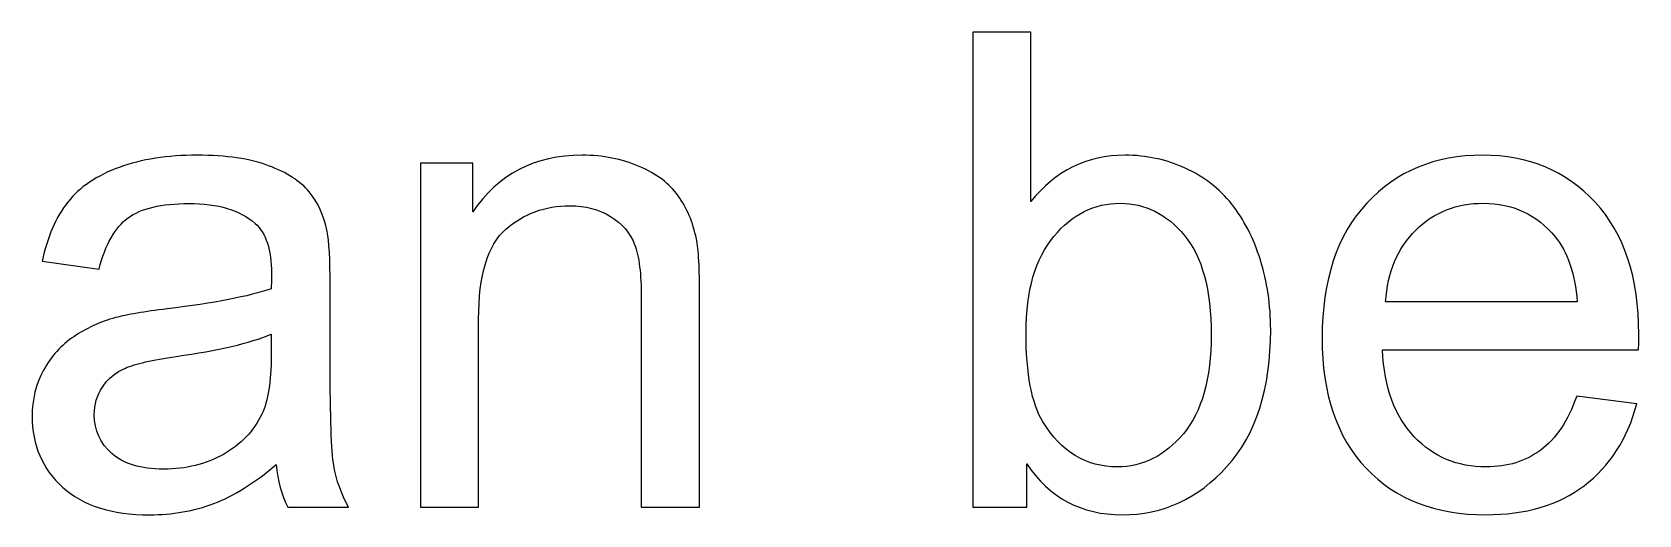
# Model space of a CAD drawing. Header units: inches. Extents: x -11.8 to 11.6, y -5.3 to 5.9.
# Drawn here: x 5.208 to 6.42, y 3.494 to 3.858 of the extents above; entities that cross this region are included whole.
import ezdxf

# ---------------------------------------------------------------- set-up
doc = ezdxf.new("R2010")
doc.units = ezdxf.units.IN
doc.header["$MEASUREMENT"] = 0
doc.layers.add('Layer 1', color=7, linetype='Continuous')

msp = doc.modelspace()

# ---------------------------------------------------------------- linework, layer by layer
at = {"layer": 'Layer 1', "color": 250}
for points, knots in [([(5.9582, 3.5), (5.9582, 3.5), (5.9175, 3.5), (5.9175, 3.5), (5.9175, 3.5), (5.9175, 3.5), (5.9175, 3.8579), (5.9175, 3.8579), (5.9175, 3.8579), (5.9175, 3.8579), (5.9614, 3.8579), (5.9614, 3.8579), (5.9614, 3.8579), (5.9614, 3.8579), (5.9614, 3.7303), (5.9614, 3.7303), (5.9614, 3.7303), (5.98, 3.7535), (6.0036, 3.7652), (6.0324, 3.7652), (6.0324, 3.7652), (6.0484, 3.7652), (6.0635, 3.7619), (6.0777, 3.7555), (6.0777, 3.7555), (6.092, 3.7491), (6.1036, 3.74), (6.1129, 3.7284), (6.1129, 3.7284), (6.1221, 3.7168), (6.1293, 3.7028), (6.1345, 3.6863), (6.1345, 3.6863), (6.1397, 3.6698), (6.1423, 3.6523), (6.1423, 3.6336), (6.1423, 3.6336), (6.1423, 3.5891), (6.1313, 3.5548), (6.1093, 3.5305), (6.1093, 3.5305), (6.0874, 3.5063), (6.061, 3.4942), (6.0302, 3.4942), (6.0302, 3.4942), (5.9996, 3.4942), (5.9756, 3.5069), (5.9582, 3.5325), (5.9582, 3.5325), (5.9582, 3.5325), (5.9582, 3.5), (5.9582, 3.5)], [0, 0, 0, 0, 0.071429, 0.071429, 0.071429, 0.071429, 0.142857, 0.142857, 0.142857, 0.142857, 0.214286, 0.214286, 0.214286, 0.214286, 0.285714, 0.285714, 0.285714, 0.285714, 0.357143, 0.357143, 0.357143, 0.357143, 0.428571, 0.428571, 0.428571, 0.428571, 0.5, 0.5, 0.5, 0.5, 0.571429, 0.571429, 0.571429, 0.571429, 0.642857, 0.642857, 0.642857, 0.642857, 0.714286, 0.714286, 0.714286, 0.714286, 0.785714, 0.785714, 0.785714, 0.785714, 0.857143, 0.857143, 0.857143, 0.857143, 1, 1, 1, 1]), ([(5.3918, 3.532), (5.3755, 3.5182), (5.3598, 3.5084), (5.3448, 3.5027), (5.3448, 3.5027), (5.3297, 3.497), (5.3136, 3.4942), (5.2963, 3.4942), (5.2963, 3.4942), (5.2678, 3.4942), (5.246, 3.5011), (5.2306, 3.515), (5.2306, 3.515), (5.2154, 3.5289), (5.2077, 3.5468), (5.2077, 3.5683), (5.2077, 3.5683), (5.2077, 3.5811), (5.2106, 3.5927), (5.2164, 3.6032), (5.2164, 3.6032), (5.2221, 3.6137), (5.2297, 3.6221), (5.2391, 3.6284), (5.2391, 3.6284), (5.2485, 3.6348), (5.259, 3.6396), (5.2707, 3.6428), (5.2707, 3.6428), (5.2793, 3.6451), (5.2923, 3.6473), (5.3097, 3.6494), (5.3097, 3.6494), (5.3452, 3.6537), (5.3714, 3.6587), (5.3881, 3.6646), (5.3881, 3.6646), (5.3883, 3.6706), (5.3884, 3.6744), (5.3884, 3.676), (5.3884, 3.676), (5.3884, 3.6939), (5.3842, 3.7066), (5.3759, 3.7138), (5.3759, 3.7138), (5.3647, 3.7238), (5.348, 3.7288), (5.3259, 3.7288), (5.3259, 3.7288), (5.3052, 3.7288), (5.29, 3.7252), (5.2801, 3.7179), (5.2801, 3.7179), (5.2702, 3.7107), (5.263, 3.6978), (5.2582, 3.6794), (5.2582, 3.6794), (5.2582, 3.6794), (5.2153, 3.6853), (5.2153, 3.6853), (5.2153, 3.6853), (5.2192, 3.7037), (5.2256, 3.7186), (5.2346, 3.7298), (5.2346, 3.7298), (5.2435, 3.7412), (5.2565, 3.7499), (5.2734, 3.756), (5.2734, 3.756), (5.2903, 3.7621), (5.3099, 3.7652), (5.3322, 3.7652), (5.3322, 3.7652), (5.3544, 3.7652), (5.3723, 3.7625), (5.3861, 3.7573), (5.3861, 3.7573), (5.4, 3.7521), (5.4101, 3.7456), (5.4167, 3.7377), (5.4167, 3.7377), (5.4232, 3.7298), (5.4277, 3.7198), (5.4304, 3.7078), (5.4304, 3.7078), (5.4318, 3.7003), (5.4326, 3.6868), (5.4326, 3.6673), (5.4326, 3.6673), (5.4326, 3.6673), (5.4326, 3.6087), (5.4326, 3.6087), (5.4326, 3.6087), (5.4326, 3.5678), (5.4335, 3.5419), (5.4354, 3.5312), (5.4354, 3.5312), (5.4372, 3.5203), (5.441, 3.5099), (5.4465, 3.5), (5.4465, 3.5), (5.4465, 3.5), (5.4006, 3.5), (5.4006, 3.5), (5.4006, 3.5), (5.3961, 3.5091), (5.3931, 3.5198), (5.3918, 3.532)], [0, 0, 0, 0, 0.035714, 0.035714, 0.035714, 0.035714, 0.071429, 0.071429, 0.071429, 0.071429, 0.107143, 0.107143, 0.107143, 0.107143, 0.142857, 0.142857, 0.142857, 0.142857, 0.178571, 0.178571, 0.178571, 0.178571, 0.214286, 0.214286, 0.214286, 0.214286, 0.25, 0.25, 0.25, 0.25, 0.285714, 0.285714, 0.285714, 0.285714, 0.321429, 0.321429, 0.321429, 0.321429, 0.357143, 0.357143, 0.357143, 0.357143, 0.392857, 0.392857, 0.392857, 0.392857, 0.428571, 0.428571, 0.428571, 0.428571, 0.464286, 0.464286, 0.464286, 0.464286, 0.5, 0.5, 0.5, 0.5, 0.535714, 0.535714, 0.535714, 0.535714, 0.571429, 0.571429, 0.571429, 0.571429, 0.607143, 0.607143, 0.607143, 0.607143, 0.642857, 0.642857, 0.642857, 0.642857, 0.678571, 0.678571, 0.678571, 0.678571, 0.714286, 0.714286, 0.714286, 0.714286, 0.75, 0.75, 0.75, 0.75, 0.785714, 0.785714, 0.785714, 0.785714, 0.821429, 0.821429, 0.821429, 0.821429, 0.857143, 0.857143, 0.857143, 0.857143, 0.892857, 0.892857, 0.892857, 0.892857, 0.928571, 0.928571, 0.928571, 0.928571, 1, 1, 1, 1]), ([(5.5007, 3.5), (5.5007, 3.5), (5.5007, 3.7593), (5.5007, 3.7593), (5.5007, 3.7593), (5.5007, 3.7593), (5.5402, 3.7593), (5.5402, 3.7593), (5.5402, 3.7593), (5.5402, 3.7593), (5.5402, 3.7224), (5.5402, 3.7224), (5.5402, 3.7224), (5.5593, 3.7509), (5.5868, 3.7652), (5.6227, 3.7652), (5.6227, 3.7652), (5.6384, 3.7652), (5.6527, 3.7623), (5.6658, 3.7568), (5.6658, 3.7568), (5.679, 3.7511), (5.6887, 3.7438), (5.6952, 3.7346), (5.6952, 3.7346), (5.7018, 3.7255), (5.7063, 3.7147), (5.709, 3.7022), (5.709, 3.7022), (5.7106, 3.694), (5.7114, 3.6798), (5.7114, 3.6594), (5.7114, 3.6594), (5.7114, 3.6594), (5.7114, 3.5), (5.7114, 3.5), (5.7114, 3.5), (5.7114, 3.5), (5.6674, 3.5), (5.6674, 3.5), (5.6674, 3.5), (5.6674, 3.5), (5.6674, 3.6578), (5.6674, 3.6578), (5.6674, 3.6578), (5.6674, 3.6756), (5.6657, 3.689), (5.6623, 3.6979), (5.6623, 3.6979), (5.6589, 3.7068), (5.6528, 3.7138), (5.6441, 3.7191), (5.6441, 3.7191), (5.6354, 3.7244), (5.6252, 3.7271), (5.6135, 3.7271), (5.6135, 3.7271), (5.5947, 3.7271), (5.5786, 3.7211), (5.565, 3.7093), (5.565, 3.7093), (5.5514, 3.6973), (5.5446, 3.6748), (5.5446, 3.6416), (5.5446, 3.6416), (5.5446, 3.6416), (5.5446, 3.5), (5.5446, 3.5), (5.5446, 3.5), (5.5446, 3.5), (5.5007, 3.5), (5.5007, 3.5)], [0, 0, 0, 0, 0.052632, 0.052632, 0.052632, 0.052632, 0.105263, 0.105263, 0.105263, 0.105263, 0.157895, 0.157895, 0.157895, 0.157895, 0.210526, 0.210526, 0.210526, 0.210526, 0.263158, 0.263158, 0.263158, 0.263158, 0.315789, 0.315789, 0.315789, 0.315789, 0.368421, 0.368421, 0.368421, 0.368421, 0.421053, 0.421053, 0.421053, 0.421053, 0.473684, 0.473684, 0.473684, 0.473684, 0.526316, 0.526316, 0.526316, 0.526316, 0.578947, 0.578947, 0.578947, 0.578947, 0.631579, 0.631579, 0.631579, 0.631579, 0.684211, 0.684211, 0.684211, 0.684211, 0.736842, 0.736842, 0.736842, 0.736842, 0.789474, 0.789474, 0.789474, 0.789474, 0.842105, 0.842105, 0.842105, 0.842105, 0.894737, 0.894737, 0.894737, 0.894737, 1, 1, 1, 1]), ([(6.3732, 3.5835), (6.3732, 3.5835), (6.4186, 3.5779), (6.4186, 3.5779), (6.4186, 3.5779), (6.4115, 3.5513), (6.3982, 3.5308), (6.3789, 3.5161), (6.3789, 3.5161), (6.3595, 3.5015), (6.3347, 3.4942), (6.3046, 3.4942), (6.3046, 3.4942), (6.2667, 3.4942), (6.2366, 3.5058), (6.2145, 3.5292), (6.2145, 3.5292), (6.1922, 3.5525), (6.1811, 3.5853), (6.1811, 3.6274), (6.1811, 3.6274), (6.1811, 3.6711), (6.1924, 3.7049), (6.2148, 3.729), (6.2148, 3.729), (6.2373, 3.7531), (6.2664, 3.7652), (6.3022, 3.7652), (6.3022, 3.7652), (6.3369, 3.7652), (6.3652, 3.7533), (6.3871, 3.7298), (6.3871, 3.7298), (6.4091, 3.7062), (6.4201, 3.6729), (6.4201, 3.6302), (6.4201, 3.6302), (6.4201, 3.6275), (6.4201, 3.6236), (6.4199, 3.6184), (6.4199, 3.6184), (6.4199, 3.6184), (6.2266, 3.6184), (6.2266, 3.6184), (6.2266, 3.6184), (6.2281, 3.5899), (6.2362, 3.5681), (6.2507, 3.553), (6.2507, 3.553), (6.2652, 3.5378), (6.2832, 3.5303), (6.3049, 3.5303), (6.3049, 3.5303), (6.321, 3.5303), (6.3347, 3.5345), (6.3461, 3.543), (6.3461, 3.543), (6.3576, 3.5514), (6.3666, 3.5649), (6.3732, 3.5835)], [0, 0, 0, 0, 0.0625, 0.0625, 0.0625, 0.0625, 0.125, 0.125, 0.125, 0.125, 0.1875, 0.1875, 0.1875, 0.1875, 0.25, 0.25, 0.25, 0.25, 0.3125, 0.3125, 0.3125, 0.3125, 0.375, 0.375, 0.375, 0.375, 0.4375, 0.4375, 0.4375, 0.4375, 0.5, 0.5, 0.5, 0.5, 0.5625, 0.5625, 0.5625, 0.5625, 0.625, 0.625, 0.625, 0.625, 0.6875, 0.6875, 0.6875, 0.6875, 0.75, 0.75, 0.75, 0.75, 0.8125, 0.8125, 0.8125, 0.8125, 0.875, 0.875, 0.875, 0.875, 1, 1, 1, 1]), ([(5.9577, 3.6316), (5.9577, 3.6005), (5.962, 3.5781), (5.9704, 3.5643), (5.9704, 3.5643), (5.9842, 3.5416), (6.003, 3.5303), (6.0266, 3.5303), (6.0266, 3.5303), (6.0458, 3.5303), (6.0624, 3.5386), (6.0764, 3.5553), (6.0764, 3.5553), (6.0904, 3.572), (6.0974, 3.5968), (6.0974, 3.6299), (6.0974, 3.6299), (6.0974, 3.6638), (6.0906, 3.6888), (6.0772, 3.7048), (6.0772, 3.7048), (6.0638, 3.7209), (6.0476, 3.729), (6.0286, 3.729), (6.0286, 3.729), (6.0093, 3.729), (5.9927, 3.7207), (5.9787, 3.704), (5.9787, 3.704), (5.9647, 3.6873), (5.9577, 3.6632), (5.9577, 3.6316)], [0, 0, 0, 0, 0.111111, 0.111111, 0.111111, 0.111111, 0.222222, 0.222222, 0.222222, 0.222222, 0.333333, 0.333333, 0.333333, 0.333333, 0.444444, 0.444444, 0.444444, 0.444444, 0.555556, 0.555556, 0.555556, 0.555556, 0.666667, 0.666667, 0.666667, 0.666667, 0.777778, 0.777778, 0.777778, 0.777778, 1, 1, 1, 1]), ([(6.229, 3.6546), (6.229, 3.6546), (6.3737, 3.6546), (6.3737, 3.6546), (6.3737, 3.6546), (6.3718, 3.6763), (6.3662, 3.6928), (6.3571, 3.7036), (6.3571, 3.7036), (6.3431, 3.7205), (6.325, 3.729), (6.3027, 3.729), (6.3027, 3.729), (6.2826, 3.729), (6.2656, 3.7223), (6.2518, 3.7088), (6.2518, 3.7088), (6.2381, 3.6953), (6.2305, 3.6772), (6.229, 3.6546)], [0, 0, 0, 0, 0.166667, 0.166667, 0.166667, 0.166667, 0.333333, 0.333333, 0.333333, 0.333333, 0.5, 0.5, 0.5, 0.5, 0.666667, 0.666667, 0.666667, 0.666667, 1, 1, 1, 1]), ([(5.3881, 3.6302), (5.3721, 3.6236), (5.3482, 3.6181), (5.3164, 3.6135), (5.3164, 3.6135), (5.2983, 3.6109), (5.2855, 3.608), (5.2781, 3.6048), (5.2781, 3.6048), (5.2706, 3.6015), (5.2647, 3.5968), (5.2607, 3.5904), (5.2607, 3.5904), (5.2566, 3.5842), (5.2546, 3.5773), (5.2546, 3.5696), (5.2546, 3.5696), (5.2546, 3.5578), (5.2591, 3.5481), (5.2679, 3.5403), (5.2679, 3.5403), (5.2767, 3.5325), (5.2897, 3.5286), (5.3068, 3.5286), (5.3068, 3.5286), (5.3237, 3.5286), (5.3388, 3.5323), (5.352, 3.5397), (5.352, 3.5397), (5.3651, 3.5471), (5.3749, 3.5573), (5.3811, 3.5701), (5.3811, 3.5701), (5.3858, 3.58), (5.3881, 3.5947), (5.3881, 3.614), (5.3881, 3.614), (5.3881, 3.614), (5.3881, 3.6302), (5.3881, 3.6302)], [0, 0, 0, 0, 0.090909, 0.090909, 0.090909, 0.090909, 0.181818, 0.181818, 0.181818, 0.181818, 0.272727, 0.272727, 0.272727, 0.272727, 0.363636, 0.363636, 0.363636, 0.363636, 0.454545, 0.454545, 0.454545, 0.454545, 0.545455, 0.545455, 0.545455, 0.545455, 0.636364, 0.636364, 0.636364, 0.636364, 0.727273, 0.727273, 0.727273, 0.727273, 0.818182, 0.818182, 0.818182, 0.818182, 1, 1, 1, 1])]:
    msp.add_open_spline(points, degree=3, knots=knots, dxfattribs=at)
at = {"layer": 'Layer 1', "color": 250, "lineweight": 9}
for points, knots in [([(5.9582, 3.5), (5.9582, 3.5), (5.9175, 3.5), (5.9175, 3.5), (5.9175, 3.5), (5.9175, 3.5), (5.9175, 3.8579), (5.9175, 3.8579), (5.9175, 3.8579), (5.9175, 3.8579), (5.9614, 3.8579), (5.9614, 3.8579), (5.9614, 3.8579), (5.9614, 3.8579), (5.9614, 3.7303), (5.9614, 3.7303), (5.9614, 3.7303), (5.98, 3.7535), (6.0036, 3.7652), (6.0324, 3.7652), (6.0324, 3.7652), (6.0484, 3.7652), (6.0635, 3.7619), (6.0777, 3.7555), (6.0777, 3.7555), (6.092, 3.7491), (6.1036, 3.74), (6.1129, 3.7284), (6.1129, 3.7284), (6.1221, 3.7168), (6.1293, 3.7028), (6.1345, 3.6863), (6.1345, 3.6863), (6.1397, 3.6698), (6.1423, 3.6523), (6.1423, 3.6336), (6.1423, 3.6336), (6.1423, 3.5891), (6.1313, 3.5548), (6.1093, 3.5305), (6.1093, 3.5305), (6.0874, 3.5063), (6.061, 3.4942), (6.0302, 3.4942), (6.0302, 3.4942), (5.9996, 3.4942), (5.9756, 3.5069), (5.9582, 3.5325), (5.9582, 3.5325), (5.9582, 3.5325), (5.9582, 3.5), (5.9582, 3.5)], [0, 0, 0, 0, 0.071429, 0.071429, 0.071429, 0.071429, 0.142857, 0.142857, 0.142857, 0.142857, 0.214286, 0.214286, 0.214286, 0.214286, 0.285714, 0.285714, 0.285714, 0.285714, 0.357143, 0.357143, 0.357143, 0.357143, 0.428571, 0.428571, 0.428571, 0.428571, 0.5, 0.5, 0.5, 0.5, 0.571429, 0.571429, 0.571429, 0.571429, 0.642857, 0.642857, 0.642857, 0.642857, 0.714286, 0.714286, 0.714286, 0.714286, 0.785714, 0.785714, 0.785714, 0.785714, 0.857143, 0.857143, 0.857143, 0.857143, 1, 1, 1, 1]), ([(5.3918, 3.532), (5.3755, 3.5182), (5.3598, 3.5084), (5.3448, 3.5027), (5.3448, 3.5027), (5.3297, 3.497), (5.3136, 3.4942), (5.2963, 3.4942), (5.2963, 3.4942), (5.2678, 3.4942), (5.246, 3.5011), (5.2306, 3.515), (5.2306, 3.515), (5.2154, 3.5289), (5.2077, 3.5468), (5.2077, 3.5683), (5.2077, 3.5683), (5.2077, 3.5811), (5.2106, 3.5927), (5.2164, 3.6032), (5.2164, 3.6032), (5.2221, 3.6137), (5.2297, 3.6221), (5.2391, 3.6284), (5.2391, 3.6284), (5.2485, 3.6348), (5.259, 3.6396), (5.2707, 3.6428), (5.2707, 3.6428), (5.2793, 3.6451), (5.2923, 3.6473), (5.3097, 3.6494), (5.3097, 3.6494), (5.3452, 3.6537), (5.3714, 3.6587), (5.3881, 3.6646), (5.3881, 3.6646), (5.3883, 3.6706), (5.3884, 3.6744), (5.3884, 3.676), (5.3884, 3.676), (5.3884, 3.6939), (5.3842, 3.7066), (5.3759, 3.7138), (5.3759, 3.7138), (5.3647, 3.7238), (5.348, 3.7288), (5.3259, 3.7288), (5.3259, 3.7288), (5.3052, 3.7288), (5.29, 3.7252), (5.2801, 3.7179), (5.2801, 3.7179), (5.2702, 3.7107), (5.263, 3.6978), (5.2582, 3.6794), (5.2582, 3.6794), (5.2582, 3.6794), (5.2153, 3.6853), (5.2153, 3.6853), (5.2153, 3.6853), (5.2192, 3.7037), (5.2256, 3.7186), (5.2346, 3.7298), (5.2346, 3.7298), (5.2435, 3.7412), (5.2565, 3.7499), (5.2734, 3.756), (5.2734, 3.756), (5.2903, 3.7621), (5.3099, 3.7652), (5.3322, 3.7652), (5.3322, 3.7652), (5.3544, 3.7652), (5.3723, 3.7625), (5.3861, 3.7573), (5.3861, 3.7573), (5.4, 3.7521), (5.4101, 3.7456), (5.4167, 3.7377), (5.4167, 3.7377), (5.4232, 3.7298), (5.4277, 3.7198), (5.4304, 3.7078), (5.4304, 3.7078), (5.4318, 3.7003), (5.4326, 3.6868), (5.4326, 3.6673), (5.4326, 3.6673), (5.4326, 3.6673), (5.4326, 3.6087), (5.4326, 3.6087), (5.4326, 3.6087), (5.4326, 3.5678), (5.4335, 3.5419), (5.4354, 3.5312), (5.4354, 3.5312), (5.4372, 3.5203), (5.441, 3.5099), (5.4465, 3.5), (5.4465, 3.5), (5.4465, 3.5), (5.4006, 3.5), (5.4006, 3.5), (5.4006, 3.5), (5.3961, 3.5091), (5.3931, 3.5198), (5.3918, 3.532)], [0, 0, 0, 0, 0.035714, 0.035714, 0.035714, 0.035714, 0.071429, 0.071429, 0.071429, 0.071429, 0.107143, 0.107143, 0.107143, 0.107143, 0.142857, 0.142857, 0.142857, 0.142857, 0.178571, 0.178571, 0.178571, 0.178571, 0.214286, 0.214286, 0.214286, 0.214286, 0.25, 0.25, 0.25, 0.25, 0.285714, 0.285714, 0.285714, 0.285714, 0.321429, 0.321429, 0.321429, 0.321429, 0.357143, 0.357143, 0.357143, 0.357143, 0.392857, 0.392857, 0.392857, 0.392857, 0.428571, 0.428571, 0.428571, 0.428571, 0.464286, 0.464286, 0.464286, 0.464286, 0.5, 0.5, 0.5, 0.5, 0.535714, 0.535714, 0.535714, 0.535714, 0.571429, 0.571429, 0.571429, 0.571429, 0.607143, 0.607143, 0.607143, 0.607143, 0.642857, 0.642857, 0.642857, 0.642857, 0.678571, 0.678571, 0.678571, 0.678571, 0.714286, 0.714286, 0.714286, 0.714286, 0.75, 0.75, 0.75, 0.75, 0.785714, 0.785714, 0.785714, 0.785714, 0.821429, 0.821429, 0.821429, 0.821429, 0.857143, 0.857143, 0.857143, 0.857143, 0.892857, 0.892857, 0.892857, 0.892857, 0.928571, 0.928571, 0.928571, 0.928571, 1, 1, 1, 1]), ([(5.5007, 3.5), (5.5007, 3.5), (5.5007, 3.7593), (5.5007, 3.7593), (5.5007, 3.7593), (5.5007, 3.7593), (5.5402, 3.7593), (5.5402, 3.7593), (5.5402, 3.7593), (5.5402, 3.7593), (5.5402, 3.7224), (5.5402, 3.7224), (5.5402, 3.7224), (5.5593, 3.7509), (5.5868, 3.7652), (5.6227, 3.7652), (5.6227, 3.7652), (5.6384, 3.7652), (5.6527, 3.7623), (5.6658, 3.7568), (5.6658, 3.7568), (5.679, 3.7511), (5.6887, 3.7438), (5.6952, 3.7346), (5.6952, 3.7346), (5.7018, 3.7255), (5.7063, 3.7147), (5.709, 3.7022), (5.709, 3.7022), (5.7106, 3.694), (5.7114, 3.6798), (5.7114, 3.6594), (5.7114, 3.6594), (5.7114, 3.6594), (5.7114, 3.5), (5.7114, 3.5), (5.7114, 3.5), (5.7114, 3.5), (5.6674, 3.5), (5.6674, 3.5), (5.6674, 3.5), (5.6674, 3.5), (5.6674, 3.6578), (5.6674, 3.6578), (5.6674, 3.6578), (5.6674, 3.6756), (5.6657, 3.689), (5.6623, 3.6979), (5.6623, 3.6979), (5.6589, 3.7068), (5.6528, 3.7138), (5.6441, 3.7191), (5.6441, 3.7191), (5.6354, 3.7244), (5.6252, 3.7271), (5.6135, 3.7271), (5.6135, 3.7271), (5.5947, 3.7271), (5.5786, 3.7211), (5.565, 3.7093), (5.565, 3.7093), (5.5514, 3.6973), (5.5446, 3.6748), (5.5446, 3.6416), (5.5446, 3.6416), (5.5446, 3.6416), (5.5446, 3.5), (5.5446, 3.5), (5.5446, 3.5), (5.5446, 3.5), (5.5007, 3.5), (5.5007, 3.5)], [0, 0, 0, 0, 0.052632, 0.052632, 0.052632, 0.052632, 0.105263, 0.105263, 0.105263, 0.105263, 0.157895, 0.157895, 0.157895, 0.157895, 0.210526, 0.210526, 0.210526, 0.210526, 0.263158, 0.263158, 0.263158, 0.263158, 0.315789, 0.315789, 0.315789, 0.315789, 0.368421, 0.368421, 0.368421, 0.368421, 0.421053, 0.421053, 0.421053, 0.421053, 0.473684, 0.473684, 0.473684, 0.473684, 0.526316, 0.526316, 0.526316, 0.526316, 0.578947, 0.578947, 0.578947, 0.578947, 0.631579, 0.631579, 0.631579, 0.631579, 0.684211, 0.684211, 0.684211, 0.684211, 0.736842, 0.736842, 0.736842, 0.736842, 0.789474, 0.789474, 0.789474, 0.789474, 0.842105, 0.842105, 0.842105, 0.842105, 0.894737, 0.894737, 0.894737, 0.894737, 1, 1, 1, 1]), ([(6.3732, 3.5835), (6.3732, 3.5835), (6.4186, 3.5779), (6.4186, 3.5779), (6.4186, 3.5779), (6.4115, 3.5513), (6.3982, 3.5308), (6.3789, 3.5161), (6.3789, 3.5161), (6.3595, 3.5015), (6.3347, 3.4942), (6.3046, 3.4942), (6.3046, 3.4942), (6.2667, 3.4942), (6.2366, 3.5058), (6.2145, 3.5292), (6.2145, 3.5292), (6.1922, 3.5525), (6.1811, 3.5853), (6.1811, 3.6274), (6.1811, 3.6274), (6.1811, 3.6711), (6.1924, 3.7049), (6.2148, 3.729), (6.2148, 3.729), (6.2373, 3.7531), (6.2664, 3.7652), (6.3022, 3.7652), (6.3022, 3.7652), (6.3369, 3.7652), (6.3652, 3.7533), (6.3871, 3.7298), (6.3871, 3.7298), (6.4091, 3.7062), (6.4201, 3.6729), (6.4201, 3.6302), (6.4201, 3.6302), (6.4201, 3.6275), (6.4201, 3.6236), (6.4199, 3.6184), (6.4199, 3.6184), (6.4199, 3.6184), (6.2266, 3.6184), (6.2266, 3.6184), (6.2266, 3.6184), (6.2281, 3.5899), (6.2362, 3.5681), (6.2507, 3.553), (6.2507, 3.553), (6.2652, 3.5378), (6.2832, 3.5303), (6.3049, 3.5303), (6.3049, 3.5303), (6.321, 3.5303), (6.3347, 3.5345), (6.3461, 3.543), (6.3461, 3.543), (6.3576, 3.5514), (6.3666, 3.5649), (6.3732, 3.5835)], [0, 0, 0, 0, 0.0625, 0.0625, 0.0625, 0.0625, 0.125, 0.125, 0.125, 0.125, 0.1875, 0.1875, 0.1875, 0.1875, 0.25, 0.25, 0.25, 0.25, 0.3125, 0.3125, 0.3125, 0.3125, 0.375, 0.375, 0.375, 0.375, 0.4375, 0.4375, 0.4375, 0.4375, 0.5, 0.5, 0.5, 0.5, 0.5625, 0.5625, 0.5625, 0.5625, 0.625, 0.625, 0.625, 0.625, 0.6875, 0.6875, 0.6875, 0.6875, 0.75, 0.75, 0.75, 0.75, 0.8125, 0.8125, 0.8125, 0.8125, 0.875, 0.875, 0.875, 0.875, 1, 1, 1, 1]), ([(5.9577, 3.6316), (5.9577, 3.6005), (5.962, 3.5781), (5.9704, 3.5643), (5.9704, 3.5643), (5.9842, 3.5416), (6.003, 3.5303), (6.0266, 3.5303), (6.0266, 3.5303), (6.0458, 3.5303), (6.0624, 3.5386), (6.0764, 3.5553), (6.0764, 3.5553), (6.0904, 3.572), (6.0974, 3.5968), (6.0974, 3.6299), (6.0974, 3.6299), (6.0974, 3.6638), (6.0906, 3.6888), (6.0772, 3.7048), (6.0772, 3.7048), (6.0638, 3.7209), (6.0476, 3.729), (6.0286, 3.729), (6.0286, 3.729), (6.0093, 3.729), (5.9927, 3.7207), (5.9787, 3.704), (5.9787, 3.704), (5.9647, 3.6873), (5.9577, 3.6632), (5.9577, 3.6316)], [0, 0, 0, 0, 0.111111, 0.111111, 0.111111, 0.111111, 0.222222, 0.222222, 0.222222, 0.222222, 0.333333, 0.333333, 0.333333, 0.333333, 0.444444, 0.444444, 0.444444, 0.444444, 0.555556, 0.555556, 0.555556, 0.555556, 0.666667, 0.666667, 0.666667, 0.666667, 0.777778, 0.777778, 0.777778, 0.777778, 1, 1, 1, 1]), ([(6.229, 3.6546), (6.229, 3.6546), (6.3737, 3.6546), (6.3737, 3.6546), (6.3737, 3.6546), (6.3718, 3.6763), (6.3662, 3.6928), (6.3571, 3.7036), (6.3571, 3.7036), (6.3431, 3.7205), (6.325, 3.729), (6.3027, 3.729), (6.3027, 3.729), (6.2826, 3.729), (6.2656, 3.7223), (6.2518, 3.7088), (6.2518, 3.7088), (6.2381, 3.6953), (6.2305, 3.6772), (6.229, 3.6546)], [0, 0, 0, 0, 0.166667, 0.166667, 0.166667, 0.166667, 0.333333, 0.333333, 0.333333, 0.333333, 0.5, 0.5, 0.5, 0.5, 0.666667, 0.666667, 0.666667, 0.666667, 1, 1, 1, 1]), ([(5.3881, 3.6302), (5.3721, 3.6236), (5.3482, 3.6181), (5.3164, 3.6135), (5.3164, 3.6135), (5.2983, 3.6109), (5.2855, 3.608), (5.2781, 3.6048), (5.2781, 3.6048), (5.2706, 3.6015), (5.2647, 3.5968), (5.2607, 3.5904), (5.2607, 3.5904), (5.2566, 3.5842), (5.2546, 3.5773), (5.2546, 3.5696), (5.2546, 3.5696), (5.2546, 3.5578), (5.2591, 3.5481), (5.2679, 3.5403), (5.2679, 3.5403), (5.2767, 3.5325), (5.2897, 3.5286), (5.3068, 3.5286), (5.3068, 3.5286), (5.3237, 3.5286), (5.3388, 3.5323), (5.352, 3.5397), (5.352, 3.5397), (5.3651, 3.5471), (5.3749, 3.5573), (5.3811, 3.5701), (5.3811, 3.5701), (5.3858, 3.58), (5.3881, 3.5947), (5.3881, 3.614), (5.3881, 3.614), (5.3881, 3.614), (5.3881, 3.6302), (5.3881, 3.6302)], [0, 0, 0, 0, 0.090909, 0.090909, 0.090909, 0.090909, 0.181818, 0.181818, 0.181818, 0.181818, 0.272727, 0.272727, 0.272727, 0.272727, 0.363636, 0.363636, 0.363636, 0.363636, 0.454545, 0.454545, 0.454545, 0.454545, 0.545455, 0.545455, 0.545455, 0.545455, 0.636364, 0.636364, 0.636364, 0.636364, 0.727273, 0.727273, 0.727273, 0.727273, 0.818182, 0.818182, 0.818182, 0.818182, 1, 1, 1, 1])]:
    msp.add_open_spline(points, degree=3, knots=knots, dxfattribs=at)

doc.saveas('drawing.dxf')
